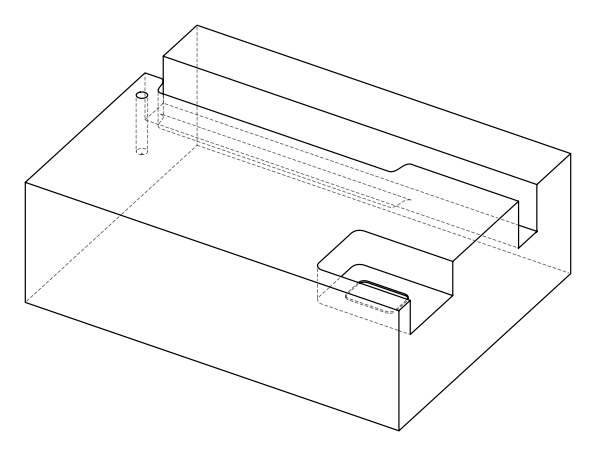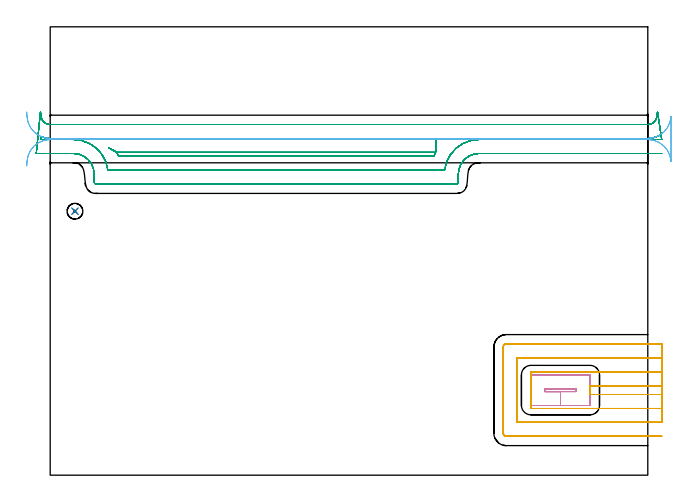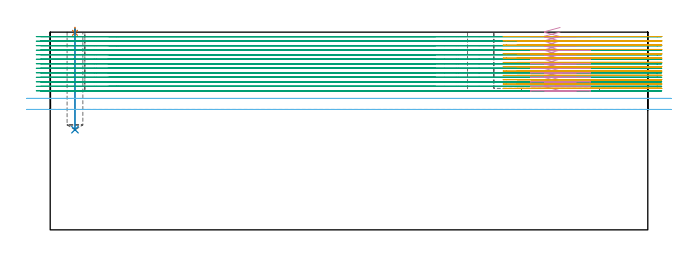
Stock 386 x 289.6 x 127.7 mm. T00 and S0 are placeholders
(PLAN: 6 operations, 3 tool changes, 93.6 min)
(1 SPOT_DRILL | STEP1POCKET | NXT0321_9005460120000 | 0.03 min | 1 mm3)
(2 DRILL_BLIND_HOLE_INTO_CENTER | STEP1POCKET | UGT0301_215 | 0.26 min | 4959 mm3)
(3 MILL_OPEN_POCKET | POCKET_OPEN | NXT0201_011 | Follow Part, ap 3, ae 75% | 57.73 min | 634779 mm3)
(4 MILL_RECTANGULAR_POCKET | POCKET_RECTANGULAR_STRAIGHT | NXT0201_011 | Follow Part, ap 3, ae 75% | 5.65 min | 59758 mm3)
(5 MILL_SLOT | SLOT_PARTIAL_RECTANGULAR | NXT0201_011 | Follow Part, ap 3, ae 75% | 26.26 min | 200504 mm3)
(6 MILL_RECTANGULAR_SLOT | SLOT_RECTANGULAR | UGT0201_018 | Follow Part, ap 7.5, ae 75% | 3.63 min | 142293 mm3)
(TOOL NXT0321_9005460120000 | NC Spot Drill, 142deg, 12mm, Carbide, Uncoated | D12 PA142 FL30 Z2)
(TOOL UGT0301_215 | Twist Drill 10.2 mm | D10.2 PA118 FL82 Z2)
(TOOL NXT0201_011 | ENDMILL 12mm [2P460-1200-NA 1630] | D12 FL38 Z6)
(TOOL UGT0201_018 | End mill 30 mm | D30 FL50 Z4)
(OP 1 SPOT_DRILL)
G17 G21 G94 G90
T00 M6
G54
G17 G0 G90 X16. Y170.5 S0 M3
G43 Z137.7 H0
G94 G81 G98 Z127.261 F250. R130.7
G80
M5
M2
(OP 2 DRILL_BLIND_HOLE_INTO_CENTER)
G17 G21 G94 G90
T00 M6
G54
G17 G0 G90 X16. Y170.5 S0 M3
G43 Z137.7 H0
G94 G81 G98 Z64.7 F250. R129.7
G80
M5
M2
(OP 3 MILL_OPEN_POCKET)
G17 G21 G94 G90
T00 M6
G54
G17 G0 G90 X394.75 Y219.952 S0 M3
G43 Z137.7 H1
Z124.785
G94 G1 X392. Y218.752 F250.
G2 X386. Y217.5 R15. F500.
G1 X248.944
Y208.5
X43.056
X37.772 Y211.453
X43.056 Y208.5
G2 X44.179 Y206. R31.4
G1 X247.821
G2 X248.944 Y208.5 R31.4
G1 Y217.5
X0.
G2 X-6. Y218.752 R15.
G1 Y216.8
X15.
G2 X37.249 Y197. R22.4
G1 X254.751
G2 X277. Y216.8 R22.4
G1 X392.
X395. F250.
X392.27 Y234.886
X391.97 Y231.901
G2 X386. Y226.5 R6. F500.
G1 X0.
G2 X-5.97 Y231.901 R6.
G1 X-6.27 Y234.886 F250.
X-9. Y207.8
X-6.
X15. F500.
G2 X28.4 Y194.4 R13.4
G1 Y189.4
G3 X29.8 Y188. R1.4
G1 X262.2
G3 X263.6 Y189.4 R1.4
G1 Y194.4
G2 X277. Y207.8 R13.4
G1 X392.
X395. F250.
G0 X394.75 Y219.952 Z121.869
G1 X392. Y218.752
G2 X386. Y217.5 R15. F500.
G1 X248.944
Y208.5
X43.056
X37.772 Y211.453
X43.056 Y208.5
G2 X44.179 Y206. R31.4
G1 X247.821
G2 X248.944 Y208.5 R31.4
G1 Y217.5
X0.
G2 X-6. Y218.752 R15.
G1 Y216.8
X15.
G2 X37.249 Y197. R22.4
G1 X254.751
G2 X277. Y216.8 R22.4
G1 X392.
X395. F250.
X392.27 Y234.886
X391.97 Y231.901
G2 X386. Y226.5 R6. F500.
G1 X0.
G2 X-5.97 Y231.901 R6.
G1 X-6.27 Y234.886 F250.
X-9. Y207.8
X-6.
X15. F500.
G2 X28.4 Y194.4 R13.4
G1 Y189.4
G3 X29.8 Y188. R1.4
G1 X262.2
G3 X263.6 Y189.4 R1.4
G1 Y194.4
G2 X277. Y207.8 R13.4
G1 X392.
X395. F250.
G0 X394.75 Y219.952 Z118.954
G1 X392. Y218.752
G2 X386. Y217.5 R15. F500.
G1 X248.944
Y208.5
X43.056
X37.772 Y211.453
X43.056 Y208.5
G2 X44.179 Y206. R31.4
G1 X247.821
G2 X248.944 Y208.5 R31.4
G1 Y217.5
X0.
G2 X-6. Y218.752 R15.
G1 Y216.8
X15.
G2 X37.249 Y197. R22.4
G1 X254.751
G2 X277. Y216.8 R22.4
G1 X392.
X395. F250.
X392.27 Y234.886
X391.97 Y231.901
G2 X386. Y226.5 R6. F500.
G1 X0.
G2 X-5.97 Y231.901 R6.
G1 X-6.27 Y234.886 F250.
X-9. Y207.8
X-6.
X15. F500.
G2 X28.4 Y194.4 R13.4
G1 Y189.4
G3 X29.8 Y188. R1.4
G1 X262.2
G3 X263.6 Y189.4 R1.4
G1 Y194.4
G2 X277. Y207.8 R13.4
G1 X392.
X395. F250.
G0 X394.75 Y219.952 Z116.038
G1 X392. Y218.752
G2 X386. Y217.5 R15. F500.
G1 X248.944
Y208.5
X43.056
X37.772 Y211.453
X43.056 Y208.5
G2 X44.179 Y206. R31.4
G1 X247.821
G2 X248.944 Y208.5 R31.4
G1 Y217.5
X0.
G2 X-6. Y218.752 R15.
G1 Y216.8
X15.
G2 X37.249 Y197. R22.4
G1 X254.751
G2 X277. Y216.8 R22.4
G1 X392.
X395. F250.
X392.27 Y234.886
X391.97 Y231.901
G2 X386. Y226.5 R6. F500.
G1 X0.
G2 X-5.97 Y231.901 R6.
G1 X-6.27 Y234.886 F250.
X-9. Y207.8
X-6.
X15. F500.
G2 X28.4 Y194.4 R13.4
G1 Y189.4
G3 X29.8 Y188. R1.4
G1 X262.2
G3 X263.6 Y189.4 R1.4
G1 Y194.4
G2 X277. Y207.8 R13.4
G1 X392.
X395. F250.
G0 X394.75 Y219.952 Z113.123
G1 X392. Y218.752
G2 X386. Y217.5 R15. F500.
G1 X248.944
Y208.5
X43.056
X37.772 Y211.453
X43.056 Y208.5
G2 X44.179 Y206. R31.4
G1 X247.821
G2 X248.944 Y208.5 R31.4
G1 Y217.5
X0.
G2 X-6. Y218.752 R15.
G1 Y216.8
X15.
G2 X37.249 Y197. R22.4
G1 X254.751
G2 X277. Y216.8 R22.4
G1 X392.
X395. F250.
X392.27 Y234.886
X391.97 Y231.901
G2 X386. Y226.5 R6. F500.
G1 X0.
G2 X-5.97 Y231.901 R6.
G1 X-6.27 Y234.886 F250.
X-9. Y207.8
X-6.
X15. F500.
G2 X28.4 Y194.4 R13.4
G1 Y189.4
G3 X29.8 Y188. R1.4
G1 X262.2
G3 X263.6 Y189.4 R1.4
G1 Y194.4
G2 X277. Y207.8 R13.4
G1 X392.
X395. F250.
G0 X394.75 Y219.952 Z110.208
G1 X392. Y218.752
G2 X386. Y217.5 R15. F500.
G1 X248.944
Y208.5
X43.056
X37.772 Y211.453
X43.056 Y208.5
G2 X44.179 Y206. R31.4
G1 X247.821
G2 X248.944 Y208.5 R31.4
G1 Y217.5
X0.
G2 X-6. Y218.752 R15.
G1 Y216.8
X15.
G2 X37.249 Y197. R22.4
G1 X254.751
G2 X277. Y216.8 R22.4
G1 X392.
X395. F250.
X392.27 Y234.886
X391.97 Y231.901
G2 X386. Y226.5 R6. F500.
G1 X0.
G2 X-5.97 Y231.901 R6.
G1 X-6.27 Y234.886 F250.
X-9. Y207.8
X-6.
X15. F500.
G2 X28.4 Y194.4 R13.4
G1 Y189.4
G3 X29.8 Y188. R1.4
G1 X262.2
G3 X263.6 Y189.4 R1.4
G1 Y194.4
G2 X277. Y207.8 R13.4
G1 X392.
X395. F250.
G0 X394.75 Y219.952 Z107.292
G1 X392. Y218.752
G2 X386. Y217.5 R15. F500.
G1 X248.944
Y208.5
X43.056
X37.772 Y211.453
X43.056 Y208.5
G2 X44.179 Y206. R31.4
G1 X247.821
G2 X248.944 Y208.5 R31.4
G1 Y217.5
X0.
G2 X-6. Y218.752 R15.
G1 Y216.8
X15.
G2 X37.249 Y197. R22.4
G1 X254.751
G2 X277. Y216.8 R22.4
G1 X392.
X395. F250.
X392.27 Y234.886
X391.97 Y231.901
G2 X386. Y226.5 R6. F500.
G1 X0.
G2 X-5.97 Y231.901 R6.
G1 X-6.27 Y234.886 F250.
X-9. Y207.8
X-6.
X15. F500.
G2 X28.4 Y194.4 R13.4
G1 Y189.4
G3 X29.8 Y188. R1.4
G1 X262.2
G3 X263.6 Y189.4 R1.4
G1 Y194.4
G2 X277. Y207.8 R13.4
G1 X392.
X395. F250.
G0 X394.75 Y219.952 Z104.377
G1 X392. Y218.752
G2 X386. Y217.5 R15. F500.
G1 X248.944
Y208.5
X43.056
X37.772 Y211.453
X43.056 Y208.5
G2 X44.179 Y206. R31.4
G1 X247.821
G2 X248.944 Y208.5 R31.4
G1 Y217.5
X0.
G2 X-6. Y218.752 R15.
G1 Y216.8
X15.
G2 X37.249 Y197. R22.4
G1 X254.751
G2 X277. Y216.8 R22.4
G1 X392.
X395. F250.
X392.27 Y234.886
X391.97 Y231.901
G2 X386. Y226.5 R6. F500.
G1 X0.
G2 X-5.97 Y231.901 R6.
G1 X-6.27 Y234.886 F250.
X-9. Y207.8
X-6.
X15. F500.
G2 X28.4 Y194.4 R13.4
G1 Y189.4
G3 X29.8 Y188. R1.4
G1 X262.2
G3 X263.6 Y189.4 R1.4
G1 Y194.4
G2 X277. Y207.8 R13.4
G1 X392.
X395. F250.
G0 X394.75 Y219.952 Z101.462
G1 X392. Y218.752
G2 X386. Y217.5 R15. F500.
G1 X248.944
Y208.5
X43.056
X37.772 Y211.453
X43.056 Y208.5
G2 X44.179 Y206. R31.4
G1 X247.821
G2 X248.944 Y208.5 R31.4
G1 Y217.5
X0.
G2 X-6. Y218.752 R15.
G1 Y216.8
X15.
G2 X37.249 Y197. R22.4
G1 X254.751
G2 X277. Y216.8 R22.4
G1 X392.
X395. F250.
X392.27 Y234.886
X391.97 Y231.901
G2 X386. Y226.5 R6. F500.
G1 X0.
G2 X-5.97 Y231.901 R6.
G1 X-6.27 Y234.886 F250.
X-9. Y207.8
X-6.
X15. F500.
G2 X28.4 Y194.4 R13.4
G1 Y189.4
G3 X29.8 Y188. R1.4
G1 X262.2
G3 X263.6 Y189.4 R1.4
G1 Y194.4
G2 X277. Y207.8 R13.4
G1 X392.
X395. F250.
G0 X394.75 Y219.952 Z98.546
G1 X392. Y218.752
G2 X386. Y217.5 R15. F500.
G1 X248.944
Y208.5
X43.056
X37.772 Y211.453
X43.056 Y208.5
G2 X44.179 Y206. R31.4
G1 X247.821
G2 X248.944 Y208.5 R31.4
G1 Y217.5
X0.
G2 X-6. Y218.752 R15.
G1 Y216.8
X15.
G2 X37.249 Y197. R22.4
G1 X254.751
G2 X277. Y216.8 R22.4
G1 X392.
X395. F250.
X392.27 Y234.886
X391.97 Y231.901
G2 X386. Y226.5 R6. F500.
G1 X0.
G2 X-5.97 Y231.901 R6.
G1 X-6.27 Y234.886 F250.
X-9. Y207.8
X-6.
X15. F500.
G2 X28.4 Y194.4 R13.4
G1 Y189.4
G3 X29.8 Y188. R1.4
G1 X262.2
G3 X263.6 Y189.4 R1.4
G1 Y194.4
G2 X277. Y207.8 R13.4
G1 X392.
X395. F250.
G0 X394.75 Y219.952 Z95.631
G1 X392. Y218.752
G2 X386. Y217.5 R15. F500.
G1 X248.944
Y208.5
X43.056
X37.772 Y211.453
X43.056 Y208.5
G2 X44.179 Y206. R31.4
G1 X247.821
G2 X248.944 Y208.5 R31.4
G1 Y217.5
X0.
G2 X-6. Y218.752 R15.
G1 Y216.8
X15.
G2 X37.249 Y197. R22.4
G1 X254.751
G2 X277. Y216.8 R22.4
G1 X392.
X395. F250.
X392.27 Y234.886
X391.97 Y231.901
G2 X386. Y226.5 R6. F500.
G1 X0.
G2 X-5.97 Y231.901 R6.
G1 X-6.27 Y234.886 F250.
X-9. Y207.8
X-6.
X15. F500.
G2 X28.4 Y194.4 R13.4
G1 Y189.4
G3 X29.8 Y188. R1.4
G1 X262.2
G3 X263.6 Y189.4 R1.4
G1 Y194.4
G2 X277. Y207.8 R13.4
G1 X392.
X395. F250.
G0 X394.75 Y219.952 Z92.715
G1 X392. Y218.752
G2 X386. Y217.5 R15. F500.
G1 X248.944
Y208.5
X43.056
X37.772 Y211.453
X43.056 Y208.5
G2 X44.179 Y206. R31.4
G1 X247.821
G2 X248.944 Y208.5 R31.4
G1 Y217.5
X0.
G2 X-6. Y218.752 R15.
G1 Y216.8
X15.
G2 X37.249 Y197. R22.4
G1 X254.751
G2 X277. Y216.8 R22.4
G1 X392.
X395. F250.
X392.27 Y234.886
X391.97 Y231.901
G2 X386. Y226.5 R6. F500.
G1 X0.
G2 X-5.97 Y231.901 R6.
G1 X-6.27 Y234.886 F250.
X-9. Y207.8
X-6.
X15. F500.
G2 X28.4 Y194.4 R13.4
G1 Y189.4
G3 X29.8 Y188. R1.4
G1 X262.2
G3 X263.6 Y189.4 R1.4
G1 Y194.4
G2 X277. Y207.8 R13.4
G1 X392.
X395. F250.
G0 X394.75 Y219.952 Z89.8
G1 X392. Y218.752
G2 X386. Y217.5 R15. F500.
G1 X248.944
Y208.5
X43.056
X37.772 Y211.453
X43.056 Y208.5
G2 X44.179 Y206. R31.4
G1 X247.821
G2 X248.944 Y208.5 R31.4
G1 Y217.5
X0.
G2 X-6. Y218.752 R15.
G1 Y216.8
X15.
G2 X37.249 Y197. R22.4
G1 X254.751
G2 X277. Y216.8 R22.4
G1 X392.
X395. F250.
X392.27 Y234.886
X391.97 Y231.901
G2 X386. Y226.5 R6. F500.
G1 X0.
G2 X-5.97 Y231.901 R6.
G1 X-6.27 Y234.886 F250.
X-9. Y207.8
X-6.
X15. F500.
G2 X28.4 Y194.4 R13.4
G1 Y189.4
G3 X29.8 Y188. R1.4
G1 X262.2
G3 X263.6 Y189.4 R1.4
G1 Y194.4
G2 X277. Y207.8 R13.4
G1 X392.
X395. F250.
G0 Z137.7
M5
M2
(OP 4 MILL_RECTANGULAR_POCKET)
G17 G21 G94 G90
T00 M6
G54
G17 G0 G90 X329.376 Y55.9 S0 M3
G43 Z137.7 H1
Z130.7
G94 G1 X319.4 Z128.027 F250.
Y54. Z127.518
X329.6 Z124.785
X339.8 F500.
Y55.9
X319.4
Y54.
X329.6
Y45.
X348.7
X348.755 Y45.005
X348.795 Y45.045
X348.8 Y45.1
Y64.8
X348.795 Y64.855
X348.755 Y64.895
X348.7 Y64.9
X310.5
X310.445 Y64.895
X310.405 Y64.855
X310.4 Y64.8
Y45.1
X310.405 Y45.045
X310.445 Y45.005
X310.5 Y45.
X329.6
X330.6
G0 X329.376 Y55.9 Z127.785
G1 X319.4 Z125.111 F250.
Y54. Z124.602
X329.6 Z121.869
X339.8 F500.
Y55.9
X319.4
Y54.
X329.6
Y45.
X348.7
X348.755 Y45.005
X348.795 Y45.045
X348.8 Y45.1
Y64.8
X348.795 Y64.855
X348.755 Y64.895
X348.7 Y64.9
X310.5
X310.445 Y64.895
X310.405 Y64.855
X310.4 Y64.8
Y45.1
X310.405 Y45.045
X310.445 Y45.005
X310.5 Y45.
X329.6
X330.6
G0 X329.376 Y55.9 Z124.869
G1 X319.4 Z122.196 F250.
Y54. Z121.687
X329.6 Z118.954
X339.8 F500.
Y55.9
X319.4
Y54.
X329.6
Y45.
X348.7
X348.755 Y45.005
X348.795 Y45.045
X348.8 Y45.1
Y64.8
X348.795 Y64.855
X348.755 Y64.895
X348.7 Y64.9
X310.5
X310.445 Y64.895
X310.405 Y64.855
X310.4 Y64.8
Y45.1
X310.405 Y45.045
X310.445 Y45.005
X310.5 Y45.
X329.6
X330.6
G0 X329.376 Y55.9 Z121.954
G1 X319.4 Z119.281 F250.
Y54. Z118.771
X329.6 Z116.038
X339.8 F500.
Y55.9
X319.4
Y54.
X329.6
Y45.
X348.7
X348.755 Y45.005
X348.795 Y45.045
X348.8 Y45.1
Y64.8
X348.795 Y64.855
X348.755 Y64.895
X348.7 Y64.9
X310.5
X310.445 Y64.895
X310.405 Y64.855
X310.4 Y64.8
Y45.1
X310.405 Y45.045
X310.445 Y45.005
X310.5 Y45.
X329.6
X330.6
G0 X329.376 Y55.9 Z119.038
G1 X319.4 Z116.365 F250.
Y54. Z115.856
X329.6 Z113.123
X339.8 F500.
Y55.9
X319.4
Y54.
X329.6
Y45.
X348.7
X348.755 Y45.005
X348.795 Y45.045
X348.8 Y45.1
Y64.8
X348.795 Y64.855
X348.755 Y64.895
X348.7 Y64.9
X310.5
X310.445 Y64.895
X310.405 Y64.855
X310.4 Y64.8
Y45.1
X310.405 Y45.045
X310.445 Y45.005
X310.5 Y45.
X329.6
X330.6
G0 X329.376 Y55.9 Z116.123
G1 X319.4 Z113.45 F250.
Y54. Z112.941
X329.6 Z110.208
X339.8 F500.
Y55.9
X319.4
Y54.
X329.6
Y45.
X348.7
X348.755 Y45.005
X348.795 Y45.045
X348.8 Y45.1
Y64.8
X348.795 Y64.855
X348.755 Y64.895
X348.7 Y64.9
X310.5
X310.445 Y64.895
X310.405 Y64.855
X310.4 Y64.8
Y45.1
X310.405 Y45.045
X310.445 Y45.005
X310.5 Y45.
X329.6
X330.6
G0 X329.376 Y55.9 Z113.208
G1 X319.4 Z110.534 F250.
Y54. Z110.025
X329.6 Z107.292
X339.8 F500.
Y55.9
X319.4
Y54.
X329.6
Y45.
X348.7
X348.755 Y45.005
X348.795 Y45.045
X348.8 Y45.1
Y64.8
X348.795 Y64.855
X348.755 Y64.895
X348.7 Y64.9
X310.5
X310.445 Y64.895
X310.405 Y64.855
X310.4 Y64.8
Y45.1
X310.405 Y45.045
X310.445 Y45.005
X310.5 Y45.
X329.6
X330.6
G0 X329.376 Y55.9 Z110.292
G1 X319.4 Z107.619 F250.
Y54. Z107.11
X329.6 Z104.377
X339.8 F500.
Y55.9
X319.4
Y54.
X329.6
Y45.
X348.7
X348.755 Y45.005
X348.795 Y45.045
X348.8 Y45.1
Y64.8
X348.795 Y64.855
X348.755 Y64.895
X348.7 Y64.9
X310.5
X310.445 Y64.895
X310.405 Y64.855
X310.4 Y64.8
Y45.1
X310.405 Y45.045
X310.445 Y45.005
X310.5 Y45.
X329.6
X330.6
G0 X329.376 Y55.9 Z107.377
G1 X319.4 Z104.704 F250.
Y54. Z104.195
X329.6 Z101.462
X339.8 F500.
Y55.9
X319.4
Y54.
X329.6
Y45.
X348.7
X348.755 Y45.005
X348.795 Y45.045
X348.8 Y45.1
Y64.8
X348.795 Y64.855
X348.755 Y64.895
X348.7 Y64.9
X310.5
X310.445 Y64.895
X310.405 Y64.855
X310.4 Y64.8
Y45.1
X310.405 Y45.045
X310.445 Y45.005
X310.5 Y45.
X329.6
X330.6
G0 X329.376 Y55.9 Z104.462
G1 X319.4 Z101.788 F250.
Y54. Z101.279
X329.6 Z98.546
X339.8 F500.
Y55.9
X319.4
Y54.
X329.6
Y45.
X348.7
X348.755 Y45.005
X348.795 Y45.045
X348.8 Y45.1
Y64.8
X348.795 Y64.855
X348.755 Y64.895
X348.7 Y64.9
X310.5
X310.445 Y64.895
X310.405 Y64.855
X310.4 Y64.8
Y45.1
X310.405 Y45.045
X310.445 Y45.005
X310.5 Y45.
X329.6
X330.6
G0 X329.376 Y55.9 Z101.546
G1 X319.4 Z98.873 F250.
Y54. Z98.364
X329.6 Z95.631
X339.8 F500.
Y55.9
X319.4
Y54.
X329.6
Y45.
X348.7
X348.755 Y45.005
X348.795 Y45.045
X348.8 Y45.1
Y64.8
X348.795 Y64.855
X348.755 Y64.895
X348.7 Y64.9
X310.5
X310.445 Y64.895
X310.405 Y64.855
X310.4 Y64.8
Y45.1
X310.405 Y45.045
X310.445 Y45.005
X310.5 Y45.
X329.6
X330.6
G0 X329.376 Y55.9 Z98.631
G1 X319.4 Z95.958 F250.
Y54. Z95.448
X329.6 Z92.715
X339.8 F500.
Y55.9
X319.4
Y54.
X329.6
Y45.
X348.7
X348.755 Y45.005
X348.795 Y45.045
X348.8 Y45.1
Y64.8
X348.795 Y64.855
X348.755 Y64.895
X348.7 Y64.9
X310.5
X310.445 Y64.895
X310.405 Y64.855
X310.4 Y64.8
Y45.1
X310.405 Y45.045
X310.445 Y45.005
X310.5 Y45.
X329.6
X330.6
G0 X329.376 Y55.9 Z95.715
G1 X319.4 Z93.042 F250.
Y54. Z92.533
X329.6 Z89.8
X339.8 F500.
Y55.9
X319.4
Y54.
X329.6
Y45.
X348.7
X348.755 Y45.005
X348.795 Y45.045
X348.8 Y45.1
Y64.8
X348.795 Y64.855
X348.755 Y64.895
X348.7 Y64.9
X310.5
X310.445 Y64.895
X310.405 Y64.855
X310.4 Y64.8
Y45.1
X310.405 Y45.045
X310.445 Y45.005
X310.5 Y45.
X329.6
X330.6
G0 Z137.7
M5
M2
(OP 5 MILL_SLOT)
G17 G21 G94 G90
T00 M6
G54
G17 G0 G90 X395. Y57.8 S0 M3
G43 Z137.7 H1
Z124.908
G94 G1 X392. F250.
X348.8 F500.
Y52.1
X392.
X395. F250.
Y66.8
X392.
X310.6 F500.
Y64.911
Y61.911 F250.
Y47.989 F500.
Y44.989 F250.
Y43.1 F500.
X392.
X395. F250.
Y75.8
X392.
X301.6 F500.
Y34.1
X392.
X395. F250.
Y84.8
X392.
X294.6 F500.
G3 X292.6 Y82.8 R2.
G1 Y27.1
G3 X294.6 Y25.1 R2.
G1 X392.
X395. F250.
G0 Y57.8 Z122.115
G1 X392.
X348.8 F500.
Y52.1
X392.
X395. F250.
Y66.8
X392.
X310.6 F500.
Y64.911
Y61.911 F250.
Y47.989 F500.
Y44.989 F250.
Y43.1 F500.
X392.
X395. F250.
Y75.8
X392.
X301.6 F500.
Y34.1
X392.
X395. F250.
Y84.8
X392.
X294.6 F500.
G3 X292.6 Y82.8 R2.
G1 Y27.1
G3 X294.6 Y25.1 R2.
G1 X392.
X395. F250.
G0 Y57.8 Z119.323
G1 X392.
X348.8 F500.
Y52.1
X392.
X395. F250.
Y66.8
X392.
X310.6 F500.
Y64.911
Y61.911 F250.
Y47.989 F500.
Y44.989 F250.
Y43.1 F500.
X392.
X395. F250.
Y75.8
X392.
X301.6 F500.
Y34.1
X392.
X395. F250.
Y84.8
X392.
X294.6 F500.
G3 X292.6 Y82.8 R2.
G1 Y27.1
G3 X294.6 Y25.1 R2.
G1 X392.
X395. F250.
G0 Y57.8 Z116.531
G1 X392.
X348.8 F500.
Y52.1
X392.
X395. F250.
Y66.8
X392.
X310.6 F500.
Y64.911
Y61.911 F250.
Y47.989 F500.
Y44.989 F250.
Y43.1 F500.
X392.
X395. F250.
Y75.8
X392.
X301.6 F500.
Y34.1
X392.
X395. F250.
Y84.8
X392.
X294.6 F500.
G3 X292.6 Y82.8 R2.
G1 Y27.1
G3 X294.6 Y25.1 R2.
G1 X392.
X395. F250.
G0 Y57.8 Z113.738
G1 X392.
X348.8 F500.
Y52.1
X392.
X395. F250.
Y66.8
X392.
X310.6 F500.
Y64.911
Y61.911 F250.
Y47.989 F500.
Y44.989 F250.
Y43.1 F500.
X392.
X395. F250.
Y75.8
X392.
X301.6 F500.
Y34.1
X392.
X395. F250.
Y84.8
X392.
X294.6 F500.
G3 X292.6 Y82.8 R2.
G1 Y27.1
G3 X294.6 Y25.1 R2.
G1 X392.
X395. F250.
G0 Y57.8 Z110.946
G1 X392.
X348.8 F500.
Y52.1
X392.
X395. F250.
Y66.8
X392.
X310.6 F500.
Y64.911
Y61.911 F250.
Y47.989 F500.
Y44.989 F250.
Y43.1 F500.
X392.
X395. F250.
Y75.8
X392.
X301.6 F500.
Y34.1
X392.
X395. F250.
Y84.8
X392.
X294.6 F500.
G3 X292.6 Y82.8 R2.
G1 Y27.1
G3 X294.6 Y25.1 R2.
G1 X392.
X395. F250.
G0 Y57.8 Z108.154
G1 X392.
X348.8 F500.
Y52.1
X392.
X395. F250.
Y66.8
X392.
X310.6 F500.
Y64.911
Y61.911 F250.
Y47.989 F500.
Y44.989 F250.
Y43.1 F500.
X392.
X395. F250.
Y75.8
X392.
X301.6 F500.
Y34.1
X392.
X395. F250.
Y84.8
X392.
X294.6 F500.
G3 X292.6 Y82.8 R2.
G1 Y27.1
G3 X294.6 Y25.1 R2.
G1 X392.
X395. F250.
G0 Y57.8 Z105.362
G1 X392.
X348.8 F500.
Y52.1
X392.
X395. F250.
Y66.8
X392.
X310.6 F500.
Y64.911
Y61.911 F250.
Y47.989 F500.
Y44.989 F250.
Y43.1 F500.
X392.
X395. F250.
Y75.8
X392.
X301.6 F500.
Y34.1
X392.
X395. F250.
Y84.8
X392.
X294.6 F500.
G3 X292.6 Y82.8 R2.
G1 Y27.1
G3 X294.6 Y25.1 R2.
G1 X392.
X395. F250.
G0 Y57.8 Z102.569
G1 X392.
X348.8 F500.
Y52.1
X392.
X395. F250.
Y66.8
X392.
X310.6 F500.
Y64.911
Y61.911 F250.
Y47.989 F500.
Y44.989 F250.
Y43.1 F500.
X392.
X395. F250.
Y75.8
X392.
X301.6 F500.
Y34.1
X392.
X395. F250.
Y84.8
X392.
X294.6 F500.
G3 X292.6 Y82.8 R2.
G1 Y27.1
G3 X294.6 Y25.1 R2.
G1 X392.
X395. F250.
G0 Y57.8 Z99.777
G1 X392.
X348.8 F500.
Y52.1
X392.
X395. F250.
Y66.8
X392.
X310.6 F500.
Y64.911
Y61.911 F250.
Y47.989 F500.
Y44.989 F250.
Y43.1 F500.
X392.
X395. F250.
Y75.8
X392.
X301.6 F500.
Y34.1
X392.
X395. F250.
Y84.8
X392.
X294.6 F500.
G3 X292.6 Y82.8 R2.
G1 Y27.1
G3 X294.6 Y25.1 R2.
G1 X392.
X395. F250.
G0 Y57.8 Z96.985
G1 X392.
X348.8 F500.
Y52.1
X392.
X395. F250.
Y66.8
X392.
X310.6 F500.
Y64.911
Y61.911 F250.
Y47.989 F500.
Y44.989 F250.
Y43.1 F500.
X392.
X395. F250.
Y75.8
X392.
X301.6 F500.
Y34.1
X392.
X395. F250.
Y84.8
X392.
X294.6 F500.
G3 X292.6 Y82.8 R2.
G1 Y27.1
G3 X294.6 Y25.1 R2.
G1 X392.
X395. F250.
G0 Y57.8 Z94.192
G1 X392.
X348.8 F500.
Y52.1
X392.
X395. F250.
Y66.8
X392.
X310.6 F500.
Y64.911
Y61.911 F250.
Y47.989 F500.
Y44.989 F250.
Y43.1 F500.
X392.
X395. F250.
Y75.8
X392.
X301.6 F500.
Y34.1
X392.
X395. F250.
Y84.8
X392.
X294.6 F500.
G3 X292.6 Y82.8 R2.
G1 Y27.1
G3 X294.6 Y25.1 R2.
G1 X392.
X395. F250.
G0 Y57.8 Z91.4
G1 X392.
X348.8 F500.
Y52.1
X392.
X395. F250.
Y66.8
X392.
X310.6 F500.
Y64.911
Y61.911 F250.
Y47.989 F500.
Y44.989 F250.
Y43.1 F500.
X392.
X395. F250.
Y75.8
X392.
X301.6 F500.
Y34.1
X392.
X395. F250.
Y84.8
X392.
X294.6 F500.
G3 X292.6 Y82.8 R2.
G1 Y27.1
G3 X294.6 Y25.1 R2.
G1 X392.
X395. F250.
G0 Z137.7
M5
M2
(OP 6 MILL_RECTANGULAR_SLOT)
G17 G21 G94 G90
T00 M6
G54
G17 G0 G90 X-15.16 Y199.754 S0 M3
G43 Z137.7 H0
Z84.929
G94 G1 X-14.97 Y202.748 F250.
G2 X0. Y216.8 R15. F500.
G1 X386.
G2 X400.97 Y202.748 R15.
G1 X401.
Y231.552
X400.97
G2 X386. Y217.5 R15.
G1 X0.
G2 X-14.97 Y231.552 R15.
G1 X-15.16 Y234.546 F250.
G0 Y199.754 Z77.8
G1 X-14.97 Y202.748
G2 X0. Y216.8 R15. F500.
G1 X386.
G2 X400.97 Y202.748 R15.
G1 X401.
Y231.552
X400.97
G2 X386. Y217.5 R15.
G1 X0.
G2 X-14.97 Y231.552 R15.
G1 X-15.16 Y234.546 F250.
G0 Z137.7
M5
M2
